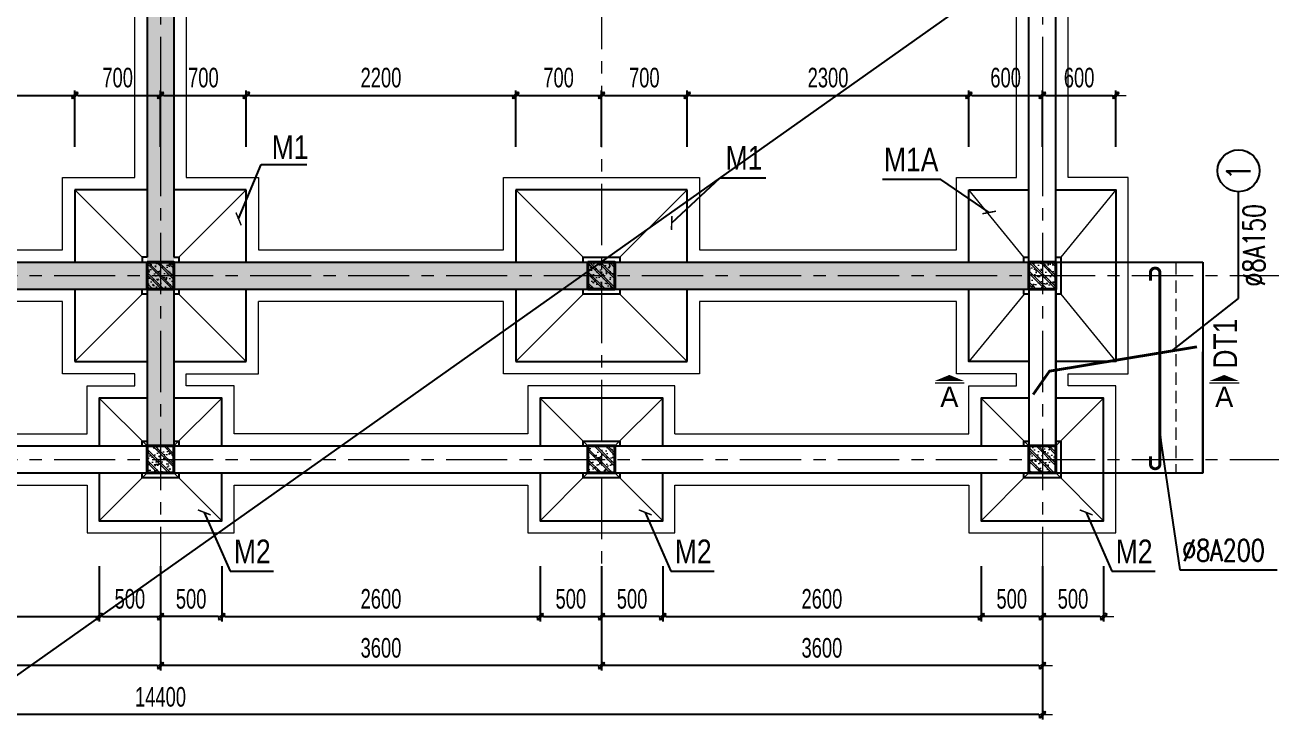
# Model space of a CAD drawing. Header units: millimetres. Extents: x -295047 to 263296, y -724756 to -308748.
# Drawn here: x -159616 to -149442, y -356019 to -350312 of the extents above; entities that cross this region are included whole.
import ezdxf
from ezdxf.enums import TextEntityAlignment as Align

# ---------------------------------------------------------------- set-up
doc = ezdxf.new("R2010")
doc.units = ezdxf.units.MM
doc.header["$MEASUREMENT"] = 0
doc.header["$PDMODE"] = 32
for name, pattern in [('CENTERX2', [4, 2.5, -0.5, 0.5, -0.5]), ('DASHDOT', [1, 0.5, -0.25, 0, -0.25]), ('HIDDEN', [0.375, 0.25, -0.125])]:
    doc.linetypes.add(name, pattern=pattern)
doc.layers.get('Defpoints').update_dxf_attribs({"color": 1})
doc.layers.add('KCS_Plotter', color=11, linetype='Continuous', plot=False)
for name, color, linetype, lineweight in [('LC Dim', 8, 'Continuous', 18), ('LC Hatch', 252, 'Continuous', 9), ('LC ISO', 153, 'Continuous', 13), ('LC Khac', 4, 'Continuous', 9), ('LC MANH DUT', 35, 'HIDDEN', 5), ('LC Net dam2', 6, 'Continuous', 40), ('LC Net manh', 219, 'Continuous', 5), ('LC Net thay', 7, 'Continuous', 25), ('LC Net truc', 79, 'DASHDOT', 13), ('LC Text2', 7, 'Continuous', 25)]:
    doc.layers.add(name, color=color, linetype=linetype, lineweight=lineweight)
doc.styles.add('d-dim', font='VHARIALN.TTF')
doc.styles.add('HOATBIF', font='hoatbif.shx', dxfattribs={"width": 0.7})
doc.styles.add('LC 1', font='VHAVANB.TTF')
doc.styles.add('LC 3', font='vnsimli.shx', dxfattribs={"width": 0.75})
doc.styles.add('T2', font='VHARIAL.TTF', dxfattribs={"width": 0.8})
doc.dimstyles.new('1-100', dxfattribs={"dimscale": 100, "dimtxt": 2.5, "dimasz": 0.35, "dimexe": 0.5, "dimexo": 0, "dimgap": 0.8, "dimtad": 1, "dimdec": 0, "dimzin": 0, "dimdsep": 46, "dimtxsty": 'HOATBIF', "dimblk1": 'DOT', "dimblk2": 'DOT', "dimsah": 1, "dimcen": -1, "dimdle": 1, "dimclrd": 256, "dimclre": 256, "dimclrt": 4, "dimadec": 3, "dimazin": 2, "dimtfac": 0.333333, "dimtdec": 0, "dimtix": 1, "dimtmove": 2, "dimatfit": 3, "dimldrblk": 'DOT', "dimfxl": 1, "dimtvp": 0.833333, "dimtolj": 1, "dimtzin": 0, "dimarcsym": 0})
doc.dimstyles.new('mb', dxfattribs={"dimscale": 71, "dimtxt": 2.5, "dimasz": 0.35, "dimexe": 0.5, "dimexo": 0, "dimgap": 0.8, "dimtad": 1, "dimdec": 0, "dimzin": 0, "dimdsep": 46, "dimtxsty": 'HOATBIF', "dimblk1": 'DOT', "dimblk2": 'DOT', "dimsah": 1, "dimcen": -1, "dimdle": 1, "dimclrd": 256, "dimclre": 256, "dimclrt": 4, "dimadec": 3, "dimazin": 2, "dimtfac": 0.333333, "dimtdec": 0, "dimtix": 1, "dimtmove": 2, "dimatfit": 3, "dimldrblk": 'DOT', "dimfxl": 1, "dimtvp": 0.833333, "dimtolj": 1, "dimtzin": 0, "dimarcsym": 0})
doc.dimstyles.new('Vtk 1-100', dxfattribs={"dimtxt": 220, "dimasz": 80, "dimexe": 80, "dimexo": 0, "dimgap": 50, "dimtad": 1, "dimdec": 0, "dimzin": 0, "dimdsep": 46, "dimtxsty": 'd-dim', "dimblk1": 'ARCHTICK', "dimblk2": 'ARCHTICK', "dimsah": 1, "dimcen": 80, "dimdle": 80, "dimclrd": 256, "dimclre": 256, "dimclrt": 7, "dimadec": 0, "dimazin": 0, "dimtfac": 1, "dimtdec": 0, "dimtix": 1, "dimtmove": 0, "dimatfit": 3, "dimldrblk": 'ARCHTICK', "dimfxl": 1, "dimtolj": 1, "dimtzin": 0, "dimarcsym": 0})

# ---------------------------------------------------------------- blocks, each defined once
blk = doc.blocks.new('DOT')
at = {"layer": 'LC Dim'}
blk.add_line((-3, 0), (3, 0), dxfattribs=at)
at = {"layer": 'LC Dim', "color": 4}
blk.add_line((-1, -1), (1, 1), dxfattribs=at)
blk.add_lwpolyline([(0.5, 1), (-1, -0.5), (-0.5, -1), (1, 0.5)], close=True, dxfattribs=at)
blk = doc.blocks.new('*D117')
at = {"layer": 'Defpoints', "color": 0, "ltscale": 2, "transparency": 16777216}
for p in [(-161609, -354729), (-159009, -354729), (-159009, -355142)]:
    blk.add_point(p, dxfattribs=at)
at = {"layer": 'LC Dim', "lineweight": -2, "ltscale": 2, "transparency": 16777216}
for p, q in [((-161609, -354729), (-161609, -355182)), ((-159009, -354729), (-159009, -355182)), ((-161581, -355142), (-159037, -355142))]:
    blk.add_line(p, q, dxfattribs=at)
at = {"layer": 'LC Dim', "lineweight": -2, "ltscale": 2, "transparency": 16777216, "xscale": 28, "yscale": 28, "zscale": 28, "rotation": 180}
blk.add_blockref('DOT', (-161609, -355142), dxfattribs=at)
at = {"layer": 'LC Dim', "lineweight": -2, "ltscale": 2, "transparency": 16777216, "xscale": 28, "yscale": 28, "zscale": 28}
blk.add_blockref('DOT', (-159009, -355142), dxfattribs=at)
at = {"layer": 'LC Dim', "color": 4, "ltscale": 2, "transparency": 16777216, "insert": (-160309, -354998), "char_height": 160, "attachment_point": 5, "style": 'HOATBIF'}
blk.add_mtext('\\A1;2600', dxfattribs=at)
blk = doc.blocks.new('_Dot')
at = {"color": 0, "linetype": 'ByBlock', "lineweight": -2}
blk.add_line((-0.5, 0), (-1, 0), dxfattribs=at)
at = {"color": 0, "linetype": 'ByBlock', "const_width": 0.5}
blk.add_lwpolyline([(-0.25, 0, 1), (0.25, 0, 1)], format="xyb", close=True, dxfattribs=at)
blk = doc.blocks.new('*D118')
at = {"layer": 'Defpoints', "color": 0, "ltscale": 2, "transparency": 16777216}
for p in [(-158509, -354729), (-154909, -354729), (-158509, -355542)]:
    blk.add_point(p, dxfattribs=at)
at = {"layer": 'LC Dim', "lineweight": -2, "ltscale": 2, "transparency": 16777216}
for p, q in [((-158509, -354729), (-158509, -355582)), ((-154909, -354729), (-154909, -355582)), ((-154937, -355542), (-158481, -355542))]:
    blk.add_line(p, q, dxfattribs=at)
at = {"layer": 'LC Dim', "lineweight": -2, "ltscale": 2, "transparency": 16777216, "xscale": 28, "yscale": 28, "zscale": 28, "rotation": 180}
blk.add_blockref('DOT', (-158509, -355542), dxfattribs=at)
at = {"layer": 'LC Dim', "lineweight": -2, "ltscale": 2, "transparency": 16777216, "xscale": 28, "yscale": 28, "zscale": 28}
blk.add_blockref('DOT', (-154909, -355542), dxfattribs=at)
at = {"layer": 'LC Dim', "color": 4, "ltscale": 2, "transparency": 16777216, "insert": (-156709, -355398), "char_height": 160, "attachment_point": 5, "style": 'HOATBIF'}
blk.add_mtext('\\A1;3600', dxfattribs=at)
blk = doc.blocks.new('*D119')
at = {"layer": 'Defpoints', "color": 0, "ltscale": 2, "transparency": 16777216}
for p in [(-162109, -354729), (-158509, -354729), (-162109, -355542)]:
    blk.add_point(p, dxfattribs=at)
at = {"layer": 'LC Dim', "lineweight": -2, "ltscale": 2, "transparency": 16777216}
for p, q in [((-162109, -354729), (-162109, -355582)), ((-158509, -354729), (-158509, -355582)), ((-158537, -355542), (-162081, -355542))]:
    blk.add_line(p, q, dxfattribs=at)
at = {"layer": 'LC Dim', "lineweight": -2, "ltscale": 2, "transparency": 16777216, "xscale": 28, "yscale": 28, "zscale": 28, "rotation": 180}
blk.add_blockref('DOT', (-162109, -355542), dxfattribs=at)
at = {"layer": 'LC Dim', "lineweight": -2, "ltscale": 2, "transparency": 16777216, "xscale": 28, "yscale": 28, "zscale": 28}
blk.add_blockref('DOT', (-158509, -355542), dxfattribs=at)
at = {"layer": 'LC Dim', "color": 4, "ltscale": 2, "transparency": 16777216, "insert": (-160309, -355398), "char_height": 160, "attachment_point": 5, "style": 'HOATBIF'}
blk.add_mtext('\\A1;3600', dxfattribs=at)
blk = doc.blocks.new('*D121')
at = {"layer": 'Defpoints', "color": 0, "ltscale": 2, "transparency": 16777216}
for p in [(-165709, -354729), (-151309, -354729), (-165709, -355942)]:
    blk.add_point(p, dxfattribs=at)
at = {"layer": 'LC Dim', "lineweight": -2, "ltscale": 2, "transparency": 16777216}
for p, q in [((-165709, -354729), (-165709, -355982)), ((-151309, -354729), (-151309, -355982)), ((-151337, -355942), (-165681, -355942))]:
    blk.add_line(p, q, dxfattribs=at)
at = {"layer": 'LC Dim', "lineweight": -2, "ltscale": 2, "transparency": 16777216, "xscale": 28, "yscale": 28, "zscale": 28, "rotation": 180}
blk.add_blockref('DOT', (-165709, -355942), dxfattribs=at)
at = {"layer": 'LC Dim', "lineweight": -2, "ltscale": 2, "transparency": 16777216, "xscale": 28, "yscale": 28, "zscale": 28}
blk.add_blockref('DOT', (-151309, -355942), dxfattribs=at)
at = {"layer": 'LC Dim', "color": 4, "ltscale": 2, "transparency": 16777216, "insert": (-158509, -355798), "char_height": 160, "attachment_point": 5, "style": 'HOATBIF'}
blk.add_mtext('\\A1;14400', dxfattribs=at)
blk = doc.blocks.new('*D131')
at = {"layer": 'Defpoints', "color": 0, "ltscale": 2, "transparency": 16777216}
for p in [(-159009, -354729), (-158509, -354729), (-158509, -355142)]:
    blk.add_point(p, dxfattribs=at)
at = {"layer": 'LC Dim', "lineweight": -2, "ltscale": 2, "transparency": 16777216}
for p, q in [((-159009, -354729), (-159009, -355182)), ((-158509, -354729), (-158509, -355182)), ((-158981, -355142), (-158537, -355142))]:
    blk.add_line(p, q, dxfattribs=at)
at = {"layer": 'LC Dim', "lineweight": -2, "ltscale": 2, "transparency": 16777216, "xscale": 28, "yscale": 28, "zscale": 28, "rotation": 180}
blk.add_blockref('DOT', (-159009, -355142), dxfattribs=at)
at = {"layer": 'LC Dim', "lineweight": -2, "ltscale": 2, "transparency": 16777216, "xscale": 28, "yscale": 28, "zscale": 28}
blk.add_blockref('DOT', (-158509, -355142), dxfattribs=at)
at = {"layer": 'LC Dim', "color": 4, "ltscale": 2, "transparency": 16777216, "insert": (-158759, -354998), "char_height": 160, "attachment_point": 5, "style": 'HOATBIF'}
blk.add_mtext('\\A1;500', dxfattribs=at)
blk = doc.blocks.new('A$C244B5B27')
at = {"layer": 'LC Hatch'}
h = blk.add_hatch(dxfattribs=at)
h.set_pattern_fill('CHAU-01', color=256, scale=15, pattern_type=2)
h.set_pattern_definition([(50, (-1043319.22, 434015.82), (107.5890274, -9.41282), [11.25, -123.75]), (355, (-1043319.22, 434015.82), (-20.8127, 112.82882), [9, -99]), (100.4514, (-1043310.25, 434015.04), (86.776407, 103.415931), [9.561029, -105.171317]), (46.1842, (-1043319.22, 434045.82), (160.086157, -24.827852), [16.875, -185.625]), (96.6356, (-1043305.88, 434043.75), (140.199406, 146.11768), [14.341543, -157.75695]), (351.1842, (-1043319.22, 434045.82), (140.199292, 146.11779), [13.5, -148.5]), (21, (-1043304.22, 434038.32), (89.536058, -60.3928336), [11.25, -123.75]), (326, (-1043304.22, 434038.32), (36.4973, 108.772507), [9, -99]), (71.4514, (-1043296.76, 434033.29), (126.033394, 48.3795745), [9.561029, -105.171317]), (37.5, (-1043319.22, 434015.823), (1.8239783, 49.9340781), [0, -97.8, 0, -100.5, 0, -99.375]), (7.5, (-1043319.22, 434015.82), (39.4604306, 59.1617568), [0, -57.3, 0, -95.55, 0, -37.875]), (327.5, (-1043352.67, 434015.823), (80.0733654, -3.3832308), [0, -37.5, 0, -117, 0, -155.25]), (317.5, (-1043367.67, 434015.82), (87.4779254, 15.0157473), [0, -48.75, 0, -77.7, 0, -110.25]), (45, (-1043319.22, 434015.82), (-45.0780573, 45.0780573), []), (45, (-1043319.22, 434034.2), (-45.0780573, 45.0780573), [])])
h.paths.add_polyline_path([(110, 110), (-110, 110), (-110, -110), (110, -110)])
at = {"layer": 'LC Net dam2'}
blk.add_lwpolyline([(-110, -110), (110, -110), (110, 110), (-110, 110)], close=True, dxfattribs=at)
blk = doc.blocks.new('*D153')
at = {"layer": 'Defpoints', "color": 0, "ltscale": 2, "transparency": 16777216}
for p in [(-158509, -350887), (-159209, -351307), (-158509, -351307)]:
    blk.add_point(p, dxfattribs=at)
at = {"layer": 'LC Dim', "lineweight": -2, "ltscale": 2, "transparency": 16777216}
for p, q in [((-159209, -351307), (-159209, -350847)), ((-159181, -350887), (-158537, -350887)), ((-158509, -351307), (-158509, -350847))]:
    blk.add_line(p, q, dxfattribs=at)
at = {"layer": 'LC Dim', "lineweight": -2, "ltscale": 2, "transparency": 16777216, "xscale": 28, "yscale": 28, "zscale": 28, "rotation": 180}
blk.add_blockref('DOT', (-159209, -350887), dxfattribs=at)
at = {"layer": 'LC Dim', "lineweight": -2, "ltscale": 2, "transparency": 16777216, "xscale": 28, "yscale": 28, "zscale": 28}
blk.add_blockref('DOT', (-158509, -350887), dxfattribs=at)
at = {"layer": 'LC Dim', "color": 4, "ltscale": 2, "transparency": 16777216, "insert": (-158859, -350743), "char_height": 160, "attachment_point": 5, "style": 'HOATBIF'}
blk.add_mtext('\\A1;700', dxfattribs=at)
blk = doc.blocks.new('*D154')
at = {"layer": 'Defpoints', "color": 0, "ltscale": 2, "transparency": 16777216}
for p in [(-157809, -350887), (-158509, -351307), (-157809, -351307)]:
    blk.add_point(p, dxfattribs=at)
at = {"layer": 'LC Dim', "lineweight": -2, "ltscale": 2, "transparency": 16777216}
for p, q in [((-158509, -351307), (-158509, -350847)), ((-158481, -350887), (-157837, -350887)), ((-157809, -351307), (-157809, -350847))]:
    blk.add_line(p, q, dxfattribs=at)
at = {"layer": 'LC Dim', "lineweight": -2, "ltscale": 2, "transparency": 16777216, "xscale": 28, "yscale": 28, "zscale": 28, "rotation": 180}
blk.add_blockref('DOT', (-158509, -350887), dxfattribs=at)
at = {"layer": 'LC Dim', "lineweight": -2, "ltscale": 2, "transparency": 16777216, "xscale": 28, "yscale": 28, "zscale": 28}
blk.add_blockref('DOT', (-157809, -350887), dxfattribs=at)
at = {"layer": 'LC Dim', "color": 4, "ltscale": 2, "transparency": 16777216, "insert": (-158159, -350743), "char_height": 160, "attachment_point": 5, "style": 'HOATBIF'}
blk.add_mtext('\\A1;700', dxfattribs=at)
blk = doc.blocks.new('*D155')
at = {"layer": 'Defpoints', "color": 0, "ltscale": 2, "transparency": 16777216}
for p in [(-151309, -350887), (-151909, -351307), (-151309, -351307)]:
    blk.add_point(p, dxfattribs=at)
at = {"layer": 'LC Dim', "lineweight": -2, "ltscale": 2, "transparency": 16777216}
for p, q in [((-151909, -351307), (-151909, -350847)), ((-151881, -350887), (-151337, -350887)), ((-151309, -351307), (-151309, -350847))]:
    blk.add_line(p, q, dxfattribs=at)
at = {"layer": 'LC Dim', "lineweight": -2, "ltscale": 2, "transparency": 16777216, "xscale": 28, "yscale": 28, "zscale": 28, "rotation": 180}
blk.add_blockref('DOT', (-151909, -350887), dxfattribs=at)
at = {"layer": 'LC Dim', "lineweight": -2, "ltscale": 2, "transparency": 16777216, "xscale": 28, "yscale": 28, "zscale": 28}
blk.add_blockref('DOT', (-151309, -350887), dxfattribs=at)
at = {"layer": 'LC Dim', "color": 4, "ltscale": 2, "transparency": 16777216, "insert": (-151609, -350743), "char_height": 160, "attachment_point": 5, "style": 'HOATBIF'}
blk.add_mtext('\\A1;600', dxfattribs=at)
blk = doc.blocks.new('*D156')
at = {"layer": 'Defpoints', "color": 0, "ltscale": 2, "transparency": 16777216}
for p in [(-150709, -350887), (-151309, -351307), (-150709, -351307)]:
    blk.add_point(p, dxfattribs=at)
at = {"layer": 'LC Dim', "lineweight": -2, "ltscale": 2, "transparency": 16777216}
for p, q in [((-151309, -351307), (-151309, -350847)), ((-151281, -350887), (-150737, -350887)), ((-150709, -351307), (-150709, -350847))]:
    blk.add_line(p, q, dxfattribs=at)
at = {"layer": 'LC Dim', "lineweight": -2, "ltscale": 2, "transparency": 16777216, "xscale": 28, "yscale": 28, "zscale": 28, "rotation": 180}
blk.add_blockref('DOT', (-151309, -350887), dxfattribs=at)
at = {"layer": 'LC Dim', "lineweight": -2, "ltscale": 2, "transparency": 16777216, "xscale": 28, "yscale": 28, "zscale": 28}
blk.add_blockref('DOT', (-150709, -350887), dxfattribs=at)
at = {"layer": 'LC Dim', "color": 4, "ltscale": 2, "transparency": 16777216, "insert": (-151009, -350743), "char_height": 160, "attachment_point": 5, "style": 'HOATBIF'}
blk.add_mtext('\\A1;600', dxfattribs=at)
blk = doc.blocks.new('*D170')
at = {"layer": 'Defpoints', "color": 0, "ltscale": 2, "transparency": 16777216}
for p in [(-151809, -354729), (-151309, -354729), (-151809, -355142)]:
    blk.add_point(p, dxfattribs=at)
at = {"layer": 'LC Dim', "lineweight": -2, "ltscale": 2, "transparency": 16777216}
for p, q in [((-151809, -354729), (-151809, -355182)), ((-151309, -354729), (-151309, -355182)), ((-151337, -355142), (-151781, -355142))]:
    blk.add_line(p, q, dxfattribs=at)
at = {"layer": 'LC Dim', "lineweight": -2, "ltscale": 2, "transparency": 16777216, "xscale": 28, "yscale": 28, "zscale": 28, "rotation": 180}
blk.add_blockref('DOT', (-151809, -355142), dxfattribs=at)
at = {"layer": 'LC Dim', "lineweight": -2, "ltscale": 2, "transparency": 16777216, "xscale": 28, "yscale": 28, "zscale": 28}
blk.add_blockref('DOT', (-151309, -355142), dxfattribs=at)
at = {"layer": 'LC Dim', "color": 4, "ltscale": 2, "transparency": 16777216, "insert": (-151559, -354998), "char_height": 160, "attachment_point": 5, "style": 'HOATBIF'}
blk.add_mtext('\\A1;500', dxfattribs=at)
blk = doc.blocks.new('*D171')
at = {"layer": 'Defpoints', "color": 0, "ltscale": 2, "transparency": 16777216}
for p in [(-158509, -354729), (-158009, -354729), (-158509, -355142)]:
    blk.add_point(p, dxfattribs=at)
at = {"layer": 'LC Dim', "lineweight": -2, "ltscale": 2, "transparency": 16777216}
for p, q in [((-158509, -354729), (-158509, -355182)), ((-158009, -354729), (-158009, -355182)), ((-158037, -355142), (-158481, -355142))]:
    blk.add_line(p, q, dxfattribs=at)
at = {"layer": 'LC Dim', "lineweight": -2, "ltscale": 2, "transparency": 16777216, "xscale": 28, "yscale": 28, "zscale": 28, "rotation": 180}
blk.add_blockref('DOT', (-158509, -355142), dxfattribs=at)
at = {"layer": 'LC Dim', "lineweight": -2, "ltscale": 2, "transparency": 16777216, "xscale": 28, "yscale": 28, "zscale": 28}
blk.add_blockref('DOT', (-158009, -355142), dxfattribs=at)
at = {"layer": 'LC Dim', "color": 4, "ltscale": 2, "transparency": 16777216, "insert": (-158259, -354998), "char_height": 160, "attachment_point": 5, "style": 'HOATBIF'}
blk.add_mtext('\\A1;500', dxfattribs=at)
blk = doc.blocks.new('*D168')
at = {"layer": 'Defpoints', "color": 0, "ltscale": 2, "transparency": 16777216}
for p in [(-159209, -350887), (-161409, -351307), (-159209, -351307)]:
    blk.add_point(p, dxfattribs=at)
at = {"layer": 'LC Dim', "lineweight": -2, "ltscale": 2, "transparency": 16777216}
for p, q in [((-161409, -351307), (-161409, -350847)), ((-161381, -350887), (-159237, -350887)), ((-159209, -351307), (-159209, -350847))]:
    blk.add_line(p, q, dxfattribs=at)
at = {"layer": 'LC Dim', "lineweight": -2, "ltscale": 2, "transparency": 16777216, "xscale": 28, "yscale": 28, "zscale": 28, "rotation": 180}
blk.add_blockref('DOT', (-161409, -350887), dxfattribs=at)
at = {"layer": 'LC Dim', "lineweight": -2, "ltscale": 2, "transparency": 16777216, "xscale": 28, "yscale": 28, "zscale": 28}
blk.add_blockref('DOT', (-159209, -350887), dxfattribs=at)
at = {"layer": 'LC Dim', "color": 4, "ltscale": 2, "transparency": 16777216, "insert": (-160309, -350743), "char_height": 160, "attachment_point": 5, "style": 'HOATBIF'}
blk.add_mtext('\\A1;2200', dxfattribs=at)
blk = doc.blocks.new('*D169')
at = {"layer": 'Defpoints', "color": 0, "ltscale": 2, "transparency": 16777216}
for p in [(-155609, -350887), (-157809, -351307), (-155609, -351307)]:
    blk.add_point(p, dxfattribs=at)
at = {"layer": 'LC Dim', "lineweight": -2, "ltscale": 2, "transparency": 16777216}
for p, q in [((-157809, -351307), (-157809, -350847)), ((-157781, -350887), (-155637, -350887)), ((-155609, -351307), (-155609, -350847))]:
    blk.add_line(p, q, dxfattribs=at)
at = {"layer": 'LC Dim', "lineweight": -2, "ltscale": 2, "transparency": 16777216, "xscale": 28, "yscale": 28, "zscale": 28, "rotation": 180}
blk.add_blockref('DOT', (-157809, -350887), dxfattribs=at)
at = {"layer": 'LC Dim', "lineweight": -2, "ltscale": 2, "transparency": 16777216, "xscale": 28, "yscale": 28, "zscale": 28}
blk.add_blockref('DOT', (-155609, -350887), dxfattribs=at)
at = {"layer": 'LC Dim', "color": 4, "ltscale": 2, "transparency": 16777216, "insert": (-156709, -350743), "char_height": 160, "attachment_point": 5, "style": 'HOATBIF'}
blk.add_mtext('\\A1;2200', dxfattribs=at)
blk = doc.blocks.new('*D42')
at = {"layer": 'Defpoints', "color": 0, "ltscale": 2, "transparency": 16777216}
for p in [(-158009, -354729), (-155409, -354729), (-155409, -355142)]:
    blk.add_point(p, dxfattribs=at)
at = {"layer": 'LC Dim', "lineweight": -2, "ltscale": 2, "transparency": 16777216}
for p, q in [((-158009, -354729), (-158009, -355182)), ((-155409, -354729), (-155409, -355182)), ((-157981, -355142), (-155437, -355142))]:
    blk.add_line(p, q, dxfattribs=at)
at = {"layer": 'LC Dim', "lineweight": -2, "ltscale": 2, "transparency": 16777216, "xscale": 28, "yscale": 28, "zscale": 28, "rotation": 180}
blk.add_blockref('DOT', (-158009, -355142), dxfattribs=at)
at = {"layer": 'LC Dim', "lineweight": -2, "ltscale": 2, "transparency": 16777216, "xscale": 28, "yscale": 28, "zscale": 28}
blk.add_blockref('DOT', (-155409, -355142), dxfattribs=at)
at = {"layer": 'LC Dim', "color": 4, "ltscale": 2, "transparency": 16777216, "insert": (-156709, -354998), "char_height": 160, "attachment_point": 5, "style": 'HOATBIF'}
blk.add_mtext('\\A1;2600', dxfattribs=at)
blk = doc.blocks.new('_ArchTick')
at = {"color": 0, "linetype": 'ByBlock', "const_width": 0.15}
blk.add_lwpolyline([(-0.5, -0.5), (0.5, 0.5)], dxfattribs=at)
blk = doc.blocks.new('*D39')
at = {"layer": 'Defpoints', "color": 0, "ltscale": 2, "transparency": 16777216}
for p in [(-151309, -354729), (-150809, -354729), (-151309, -355142)]:
    blk.add_point(p, dxfattribs=at)
at = {"layer": 'LC Dim', "lineweight": -2, "ltscale": 2, "transparency": 16777216}
for p, q in [((-151309, -354729), (-151309, -355182)), ((-150809, -354729), (-150809, -355182)), ((-150837, -355142), (-151281, -355142))]:
    blk.add_line(p, q, dxfattribs=at)
at = {"layer": 'LC Dim', "lineweight": -2, "ltscale": 2, "transparency": 16777216, "xscale": 28, "yscale": 28, "zscale": 28, "rotation": 180}
blk.add_blockref('DOT', (-151309, -355142), dxfattribs=at)
at = {"layer": 'LC Dim', "lineweight": -2, "ltscale": 2, "transparency": 16777216, "xscale": 28, "yscale": 28, "zscale": 28}
blk.add_blockref('DOT', (-150809, -355142), dxfattribs=at)
at = {"layer": 'LC Dim', "color": 4, "ltscale": 2, "transparency": 16777216, "insert": (-151059, -354998), "char_height": 160, "attachment_point": 5, "style": 'HOATBIF'}
blk.add_mtext('\\A1;500', dxfattribs=at)
blk = doc.blocks.new('*D446')
at = {"layer": 'Defpoints', "color": 0, "ltscale": 2, "transparency": 16777216}
for p in [(-155409, -354729), (-154909, -354729), (-154909, -355142)]:
    blk.add_point(p, dxfattribs=at)
at = {"layer": 'LC Dim', "lineweight": -2, "ltscale": 2, "transparency": 16777216}
for p, q in [((-155409, -354729), (-155409, -355182)), ((-154909, -354729), (-154909, -355182)), ((-155381, -355142), (-154937, -355142))]:
    blk.add_line(p, q, dxfattribs=at)
at = {"layer": 'LC Dim', "lineweight": -2, "ltscale": 2, "transparency": 16777216, "xscale": 28, "yscale": 28, "zscale": 28, "rotation": 180}
blk.add_blockref('DOT', (-155409, -355142), dxfattribs=at)
at = {"layer": 'LC Dim', "lineweight": -2, "ltscale": 2, "transparency": 16777216, "xscale": 28, "yscale": 28, "zscale": 28}
blk.add_blockref('DOT', (-154909, -355142), dxfattribs=at)
at = {"layer": 'LC Dim', "color": 4, "ltscale": 2, "transparency": 16777216, "insert": (-155159, -354998), "char_height": 160, "attachment_point": 5, "style": 'HOATBIF'}
blk.add_mtext('\\A1;500', dxfattribs=at)
blk = doc.blocks.new('*D444')
at = {"layer": 'Defpoints', "color": 0, "ltscale": 2, "transparency": 16777216}
for p in [(-154909, -354729), (-154409, -354729), (-154909, -355142)]:
    blk.add_point(p, dxfattribs=at)
at = {"layer": 'LC Dim', "lineweight": -2, "ltscale": 2, "transparency": 16777216}
for p, q in [((-154909, -354729), (-154909, -355182)), ((-154409, -354729), (-154409, -355182)), ((-154437, -355142), (-154881, -355142))]:
    blk.add_line(p, q, dxfattribs=at)
at = {"layer": 'LC Dim', "lineweight": -2, "ltscale": 2, "transparency": 16777216, "xscale": 28, "yscale": 28, "zscale": 28, "rotation": 180}
blk.add_blockref('DOT', (-154909, -355142), dxfattribs=at)
at = {"layer": 'LC Dim', "lineweight": -2, "ltscale": 2, "transparency": 16777216, "xscale": 28, "yscale": 28, "zscale": 28}
blk.add_blockref('DOT', (-154409, -355142), dxfattribs=at)
at = {"layer": 'LC Dim', "color": 4, "ltscale": 2, "transparency": 16777216, "insert": (-154659, -354998), "char_height": 160, "attachment_point": 5, "style": 'HOATBIF'}
blk.add_mtext('\\A1;500', dxfattribs=at)
blk = doc.blocks.new('*D445')
at = {"layer": 'Defpoints', "color": 0, "ltscale": 2, "transparency": 16777216}
for p in [(-154409, -354729), (-151809, -354729), (-151809, -355142)]:
    blk.add_point(p, dxfattribs=at)
at = {"layer": 'LC Dim', "lineweight": -2, "ltscale": 2, "transparency": 16777216}
for p, q in [((-154409, -354729), (-154409, -355182)), ((-151809, -354729), (-151809, -355182)), ((-154381, -355142), (-151837, -355142))]:
    blk.add_line(p, q, dxfattribs=at)
at = {"layer": 'LC Dim', "lineweight": -2, "ltscale": 2, "transparency": 16777216, "xscale": 28, "yscale": 28, "zscale": 28, "rotation": 180}
blk.add_blockref('DOT', (-154409, -355142), dxfattribs=at)
at = {"layer": 'LC Dim', "lineweight": -2, "ltscale": 2, "transparency": 16777216, "xscale": 28, "yscale": 28, "zscale": 28}
blk.add_blockref('DOT', (-151809, -355142), dxfattribs=at)
at = {"layer": 'LC Dim', "color": 4, "ltscale": 2, "transparency": 16777216, "insert": (-153109, -354998), "char_height": 160, "attachment_point": 5, "style": 'HOATBIF'}
blk.add_mtext('\\A1;2600', dxfattribs=at)
blk = doc.blocks.new('*D447')
at = {"layer": 'Defpoints', "color": 0, "ltscale": 2, "transparency": 16777216}
for p in [(-154909, -354729), (-151309, -354729), (-154909, -355542)]:
    blk.add_point(p, dxfattribs=at)
at = {"layer": 'LC Dim', "lineweight": -2, "ltscale": 2, "transparency": 16777216}
for p, q in [((-154909, -354729), (-154909, -355582)), ((-151309, -354729), (-151309, -355582)), ((-151337, -355542), (-154881, -355542))]:
    blk.add_line(p, q, dxfattribs=at)
at = {"layer": 'LC Dim', "lineweight": -2, "ltscale": 2, "transparency": 16777216, "xscale": 28, "yscale": 28, "zscale": 28, "rotation": 180}
blk.add_blockref('DOT', (-154909, -355542), dxfattribs=at)
at = {"layer": 'LC Dim', "lineweight": -2, "ltscale": 2, "transparency": 16777216, "xscale": 28, "yscale": 28, "zscale": 28}
blk.add_blockref('DOT', (-151309, -355542), dxfattribs=at)
at = {"layer": 'LC Dim', "color": 4, "ltscale": 2, "transparency": 16777216, "insert": (-153109, -355398), "char_height": 160, "attachment_point": 5, "style": 'HOATBIF'}
blk.add_mtext('\\A1;3600', dxfattribs=at)
blk = doc.blocks.new('*D450')
at = {"layer": 'Defpoints', "color": 0, "ltscale": 2, "transparency": 16777216}
for p in [(-154909, -350887), (-155609, -351307), (-154909, -351307)]:
    blk.add_point(p, dxfattribs=at)
at = {"layer": 'LC Dim', "lineweight": -2, "ltscale": 2, "transparency": 16777216}
for p, q in [((-155609, -351307), (-155609, -350847)), ((-155581, -350887), (-154937, -350887)), ((-154909, -351307), (-154909, -350847))]:
    blk.add_line(p, q, dxfattribs=at)
at = {"layer": 'LC Dim', "lineweight": -2, "ltscale": 2, "transparency": 16777216, "xscale": 28, "yscale": 28, "zscale": 28, "rotation": 180}
blk.add_blockref('DOT', (-155609, -350887), dxfattribs=at)
at = {"layer": 'LC Dim', "lineweight": -2, "ltscale": 2, "transparency": 16777216, "xscale": 28, "yscale": 28, "zscale": 28}
blk.add_blockref('DOT', (-154909, -350887), dxfattribs=at)
at = {"layer": 'LC Dim', "color": 4, "ltscale": 2, "transparency": 16777216, "insert": (-155259, -350743), "char_height": 160, "attachment_point": 5, "style": 'HOATBIF'}
blk.add_mtext('\\A1;700', dxfattribs=at)
blk = doc.blocks.new('*D451')
at = {"layer": 'Defpoints', "color": 0, "ltscale": 2, "transparency": 16777216}
for p in [(-154209, -350887), (-154909, -351307), (-154209, -351307)]:
    blk.add_point(p, dxfattribs=at)
at = {"layer": 'LC Dim', "lineweight": -2, "ltscale": 2, "transparency": 16777216}
for p, q in [((-154909, -351307), (-154909, -350847)), ((-154881, -350887), (-154237, -350887)), ((-154209, -351307), (-154209, -350847))]:
    blk.add_line(p, q, dxfattribs=at)
at = {"layer": 'LC Dim', "lineweight": -2, "ltscale": 2, "transparency": 16777216, "xscale": 28, "yscale": 28, "zscale": 28, "rotation": 180}
blk.add_blockref('DOT', (-154909, -350887), dxfattribs=at)
at = {"layer": 'LC Dim', "lineweight": -2, "ltscale": 2, "transparency": 16777216, "xscale": 28, "yscale": 28, "zscale": 28}
blk.add_blockref('DOT', (-154209, -350887), dxfattribs=at)
at = {"layer": 'LC Dim', "color": 4, "ltscale": 2, "transparency": 16777216, "insert": (-154559, -350743), "char_height": 160, "attachment_point": 5, "style": 'HOATBIF'}
blk.add_mtext('\\A1;700', dxfattribs=at)
blk = doc.blocks.new('*D452')
at = {"layer": 'Defpoints', "color": 0, "ltscale": 2, "transparency": 16777216}
for p in [(-151909, -350887), (-154209, -351307), (-151909, -351307)]:
    blk.add_point(p, dxfattribs=at)
at = {"layer": 'LC Dim', "lineweight": -2, "ltscale": 2, "transparency": 16777216}
for p, q in [((-154209, -351307), (-154209, -350847)), ((-154181, -350887), (-151937, -350887)), ((-151909, -351307), (-151909, -350847))]:
    blk.add_line(p, q, dxfattribs=at)
at = {"layer": 'LC Dim', "lineweight": -2, "ltscale": 2, "transparency": 16777216, "xscale": 28, "yscale": 28, "zscale": 28, "rotation": 180}
blk.add_blockref('DOT', (-154209, -350887), dxfattribs=at)
at = {"layer": 'LC Dim', "lineweight": -2, "ltscale": 2, "transparency": 16777216, "xscale": 28, "yscale": 28, "zscale": 28}
blk.add_blockref('DOT', (-151909, -350887), dxfattribs=at)
at = {"layer": 'LC Dim', "color": 4, "ltscale": 2, "transparency": 16777216, "insert": (-153059, -350743), "char_height": 160, "attachment_point": 5, "style": 'HOATBIF'}
blk.add_mtext('\\A1;2300', dxfattribs=at)

msp = doc.modelspace()

# ---------------------------------------------------------------- hatches: boundary and pattern name
at = {"layer": 'LC Hatch', "ltscale": 2}
h = msp.add_hatch(dxfattribs=at)
h.set_pattern_fill('BTCT', color=256, scale=30, angle=90)
h.set_pattern_definition([(140, (-429610.64, -271171.94), (18.82564, 215.17805), [22.5, -247.5]), (85, (-429610.64, -271171.94), (-225.65764, -41.6254), [18, -198]), (190.4514, (-429609.08, -271154), (-206.83186, 173.55281), [19.12206, -210.34263]), (136.1842, (-429670.64, -271171.94), (49.6557, 320.17231), [33.75, -371.25]), (186.6356, (-429666.5, -271145.25), (-292.23536, 280.3988), [28.6831, -315.5139]), (81.1842, (-429670.64, -271171.94), (-292.23558, 280.3986), [27, -297]), (111, (-429655.64, -271141.94), (120.78567, 179.07212), [22.5, -247.5]), (56, (-429655.64, -271141.94), (-217.54501, 72.9946), [18, -198]), (161.4514, (-429645.58, -271127.01), (-96.75915, 252.06679), [19.12206, -210.34263]), (127.5, (-429610.645, -271171.935), (-99.868156, 3.647957), [0, -195.6, 0, -201, 0, -198.75]), (97.5, (-429610.64, -271171.94), (-118.323514, 78.92086), [0, -114.6, 0, -191.1, 0, -75.75]), (57.5, (-429610.645, -271238.835), (6.766462, 160.14673), [0, -75, 0, -234, 0, -310.5]), (47.5, (-429610.64, -271268.84), (-30.031495, 174.95585), [0, -97.5, 0, -155.4, 0, -220.5]), (135, (-429610.64, -271171.94), (-79.549513, -79.549513), []), (135, (-429610.64, -271118.9), (-79.549513, -79.549513), [])])
h.paths.add_polyline_path([(-158619, -349249), (-158399, -349249), (-158399, -346469), (-158619, -346469)])
h.paths.add_polyline_path([(-158619, -353749), (-158399, -353749), (-158399, -353749), (-158619, -353749)])
h.paths.add_polyline_path([(-158619, -353749), (-158399, -353749), (-158399, -349469), (-158619, -349469)])
h = msp.add_hatch(dxfattribs=at)
h.set_pattern_fill('BTCT', color=256, scale=30)
h.set_pattern_definition([(50, (-80321.95, -81257.33), (215.17805, -18.82564), [22.5, -247.5]), (355, (-80321.95, -81257.33), (-41.6254, 225.65764), [18, -198]), (100.4514, (-80304.02, -81258.9), (173.55281, 206.83186), [19.12206, -210.34263]), (46.1842, (-80321.95, -81197.33), (320.17231, -49.6557), [33.75, -371.25]), (96.6356, (-80295.27, -81201.47), (280.3988, 292.23536), [28.6831, -315.5139]), (351.1842, (-80321.95, -81197.33), (280.3986, 292.23558), [27, -297]), (21, (-80291.95, -81212.33), (179.07212, -120.78567), [22.5, -247.5]), (326, (-80291.95, -81212.33), (72.9946, 217.54501), [18, -198]), (71.4514, (-80277.03, -81222.4), (252.06679, 96.75915), [19.12206, -210.34263]), (37.5, (-80321.95, -81257.33), (3.647957, 99.868156), [0, -195.6, 0, -201, 0, -198.75]), (7.5, (-80321.95, -81257.33), (78.92086, 118.323514), [0, -114.6, 0, -191.1, 0, -75.75]), (327.5, (-80388.85, -81257.33), (160.14673, -6.766462), [0, -75, 0, -234, 0, -310.5]), (317.5, (-80418.85, -81257.33), (174.95585, 30.031495), [0, -97.5, 0, -155.4, 0, -220.5]), (45, (-80321.95, -81257.33), (-79.549513, 79.549513), []), (45, (-80268.92, -81257.33), (-79.549513, 79.549513), [])])
h.paths.add_polyline_path([(-158619, -352469), (-158619, -352249), (-161999, -352249), (-161999, -352469)])
h.paths.add_polyline_path([(-158399, -352249), (-158399, -352469), (-151419, -352469), (-151419, -352249)])
h.paths.add_polyline_path([(-162219, -352469), (-162219, -352249), (-165599, -352249), (-165599, -352469)])

# ---------------------------------------------------------------- linework, layer by layer
at = {"layer": 'KCS_Plotter', "ltscale": 2}
msp.add_line((-170984.2, -363613.3), (-144104.2, -344605.3), dxfattribs=at)
at = {"layer": 'LC Khac', "color": 1, "ltscale": 2}
for p, q in [((-151947, -353236.3), (-152185, -353236.3)), ((-149703, -353236.3), (-149945.8, -353236.3))]:
    msp.add_line(p, q, dxfattribs=at)
for points in [[(-152068.4, -353169.3, 0, 235.7, 0), (-152068.4, -353218, 137.5, 137.5, 0)], [(-149824.4, -353169.3, 0, 235.7, 0), (-149824.4, -353218, 137.5, 137.5, 0)]]:
    msp.add_lwpolyline(points, format="xyseb", dxfattribs=at)
at = {"layer": 'LC MANH DUT', "ltscale": 400}
msp.add_line((-150219, -352249), (-150219, -353969), dxfattribs=at)
at = {"layer": 'LC Net dam2'}
msp.add_lwpolyline([(-150426.2, -353834.5), (-150426.2, -353898.5, 0.4142136), (-150389.8, -353934.9), (-150385.8, -353934.9, 0.4142136), (-150349.4, -353898.5), (-150349.4, -353074.4), (-150349.4, -352334.2, 0.4142136), (-150385.8, -352297.9), (-150389.8, -352297.9, 0.4142136), (-150426.2, -352334.2), (-150426.2, -352398.2)], format="xyb", dxfattribs=at)
msp.add_lwpolyline([(-151384.8, -353329.4), (-151250.2, -353137.3), (-150047, -352941)], dxfattribs=at)
at = {"layer": 'LC Net manh', "ltscale": 2}
for p, q in [((-159209, -351659), (-158659, -352209)), ((-158359, -352209), (-157809, -351659)), ((-155609, -351659), (-155059, -352209)), ((-154759, -352209), (-154209, -351659)), ((-151459, -352209), (-151909, -351659)), ((-150709, -351659), (-151159, -352209)), ((-158658.7, -352509), (-159209, -353059)), ((-157809, -353059), (-158359.3, -352509)), ((-155058.7, -352509), (-155609, -353059)), ((-154209, -353059), (-154759.3, -352509)), ((-151458.7, -352509), (-151909, -353059)), ((-151159.3, -352509), (-150709, -353059)), ((-151809, -353159), (-152009, -353159)), ((-151909, -353649), (-151909, -353259)), ((-158619, -353749), (-159009, -353359)), ((-158399, -353749), (-158009, -353359)), ((-155019, -353749), (-155409, -353359)), ((-154799, -353749), (-154409, -353359)), ((-151419, -353749), (-151809, -353359)), ((-151199, -353749), (-150809, -353359)), ((-154309, -353649), (-151909, -353649)), ((-159009, -354359), (-158619, -353969)), ((-158399, -353969), (-158009, -354359)), ((-155409, -354359), (-155019, -353969)), ((-154799, -353969), (-154409, -354359)), ((-151809, -354359), (-151419, -353969)), ((-151199, -353969), (-150809, -354359))]:
    msp.add_line(p, q, dxfattribs=at)
for points in [[(-150809, -353159), (-150809, -353159), (-150809, -353159), (-150609, -353159), (-150609, -351559), (-151099, -351559), (-151099, -349859), (-150809, -349859), (-150809, -348859), (-151099, -348859), (-151099, -347159), (-150609, -347159), (-150609, -345559), (-152009, -345559), (-152009, -346149), (-154109, -346149), (-154109, -345559), (-155709, -345559), (-155709, -346149), (-157709, -346149), (-157709, -345559), (-159309, -345559), (-159309, -346149), (-161309.1, -346144.6)], [(-161309, -352149), (-159309, -352149), (-159309, -351559), (-158719, -351559), (-158719, -349859), (-159009, -349859), (-159009, -348859), (-158719, -348859), (-158719, -347159), (-159309, -347159), (-159309, -346569), (-161309.1, -346564.6)], [(-158299, -351559), (-157709, -351559), (-157709, -352149), (-155709, -352149), (-155709, -351559), (-154109, -351559), (-154109, -352149), (-152009, -352149), (-152009, -351559), (-151519, -351559), (-151519, -349859)], [(-158299, -349859), (-158299, -351559)], [(-161509, -353649), (-159109, -353649), (-159109, -353259), (-158719, -353259), (-158719, -353159), (-159309, -353159), (-159309, -352569), (-161309, -352569)], [(-157909, -353649), (-157909, -353259), (-158299, -353259), (-158299, -353159), (-157709, -353159), (-157709, -352569)], [(-155709, -353159), (-155709, -352569), (-157709, -352569)], [(-154109, -352569), (-154109, -353159), (-155709, -353159), (-155709, -352569)], [(-152009, -353159), (-152009, -352569), (-154109, -352569)], [(-161509, -354069), (-159109, -354069), (-159109, -354459), (-157909, -354459), (-157909, -354069), (-155509, -354069), (-155509, -354459), (-155019, -354459), (-154309, -354459), (-154309, -354069), (-151909, -354069), (-151909, -354459), (-150709, -354459), (-150709, -353259), (-151099, -353259), (-151099, -353159), (-150609, -353159)], [(-151909, -353259), (-151519, -353259), (-151519, -353159), (-151809, -353159)], [(-154309, -353649), (-154309, -353259), (-155509, -353259), (-155509, -353649), (-157909, -353649)]]:
    msp.add_lwpolyline(points, dxfattribs=at)
at = {"layer": 'LC Net thay'}
for p, q in [((-158619, -346469), (-158619, -352209)), ((-158399, -346469), (-158399, -352209)), ((-151419, -352249), (-151419, -346469)), ((-151199, -352249), (-151199, -346469)), ((-158619, -352209), (-158659, -352209)), ((-158659, -352209), (-158659, -352249)), ((-158399, -352209), (-158359, -352209)), ((-158359, -352209), (-158359, -352249)), ((-165599, -352249), (-151419, -352249)), ((-151199, -353969), (-151199, -352249)), ((-151199, -352249), (-149999, -352249)), ((-149999, -352249), (-149999, -353969)), ((-165599, -352469), (-151419, -352469)), ((-158619, -352469), (-158619, -353749)), ((-158399, -352469), (-158399, -353749)), ((-151419, -352469), (-151419, -353749)), ((-151199, -352469), (-151199, -353749)), ((-161999, -353749), (-151419, -353749)), ((-161999, -353969), (-151419, -353969)), ((-157719, -353969), (-151419, -353969))]:
    msp.add_line(p, q, dxfattribs=at)
at = {"layer": 'LC Net thay', "ltscale": 2}
for p, q in [((-159209, -351659), (-159209, -352249)), ((-158619, -351659), (-159209, -351659)), ((-157809, -351659), (-158399, -351659)), ((-157809, -352249), (-157809, -351659)), ((-155609, -351659), (-155609, -352249)), ((-154209, -351659), (-155609, -351659)), ((-154209, -352249), (-154209, -351659)), ((-151909, -351659), (-151419, -351659)), ((-159209, -352469), (-159209, -353059)), ((-157809, -353059), (-157809, -352469)), ((-155609, -352469), (-155609, -353059)), ((-154209, -353059), (-154209, -352469)), ((-159209, -353059), (-158619, -353059)), ((-158399, -353059), (-157809, -353059)), ((-155609, -353059), (-154209, -353059))]:
    msp.add_line(p, q, dxfattribs=at)
at = {"layer": 'LC Net thay'}
for points in [[(-151909, -352249), (-151909, -351659)], [(-151199, -351659), (-150709, -351659), (-150709, -352359), (-150709, -353059), (-151199, -353059)], [(-155059, -352249), (-155059, -352209), (-154799, -352209)], [(-154799, -352209), (-154759, -352209), (-154759, -352249)], [(-151459, -352249), (-151459, -352209), (-151419, -352209)], [(-151199, -352209), (-151159, -352209), (-151159, -352249)], [(-151159, -352249), (-151159, -352509), (-151199, -352509)], [(-158619, -352509), (-158659, -352509), (-158659, -352469)], [(-158359, -352469), (-158359, -352509), (-158399, -352509)], [(-155019, -352509), (-155059, -352509), (-155059, -352469)], [(-154759, -352469), (-154759, -352509), (-155019, -352509)], [(-151419, -353059), (-151909, -353059), (-151909, -352469)], [(-151419, -352509), (-151459, -352509), (-151459, -352469)], [(-151199, -352459), (-151199, -353969), (-149999, -353969), (-149999, -352980.3)], [(-158619, -353359), (-159009, -353359), (-159009, -353749)], [(-158009, -353734), (-158009, -353359), (-158399, -353359)], [(-154409, -353734), (-154409, -353359), (-155019, -353359), (-155409, -353359), (-155409, -353749)], [(-151419, -353359), (-151809, -353359), (-151809, -353749)], [(-150809, -353734), (-150809, -353359), (-151199, -353359)], [(-158659, -353749), (-158659, -353709), (-158619, -353709)], [(-158399, -353969), (-158399, -353969), (-158619, -353969), (-158619, -353749), (-158399, -353749)], [(-158399, -353709), (-158359, -353709), (-158359, -353749)], [(-158009, -353749), (-158009, -353734)], [(-155059, -353749), (-155059, -353709), (-154799, -353709)], [(-154799, -353969), (-154799, -353969), (-155019, -353969), (-155019, -353749), (-154799, -353749)], [(-154799, -353709), (-154759, -353709), (-154759, -353749)], [(-154409, -353749), (-154409, -353734)], [(-151459, -353749), (-151459, -353709), (-151419, -353709)], [(-151419, -354359), (-150809, -354359), (-150809, -353734)], [(-151159, -353749), (-151159, -354009), (-151419, -354009)], [(-151199, -353709), (-151159, -353709), (-151159, -353749)], [(-159009, -353969), (-159009, -354359), (-158619, -354359)], [(-158619, -354009), (-158659, -354009), (-158659, -353969)], [(-158619, -354359), (-158009, -354359), (-158009, -353969)], [(-158359, -353969), (-158359, -354009), (-158619, -354009)], [(-155409, -353969), (-155409, -354359), (-155019, -354359)], [(-155019, -354009), (-155059, -354009), (-155059, -353969)], [(-155019, -354359), (-154409, -354359), (-154409, -353969)], [(-154759, -353969), (-154759, -354009), (-155019, -354009)], [(-151809, -353969), (-151809, -354359), (-151419, -354359)], [(-151419, -354009), (-151459, -354009), (-151459, -353969)]]:
    msp.add_lwpolyline(points, dxfattribs=at)
for points in [[(-158619, -352249), (-158399, -352249), (-158399, -352469), (-158619, -352469)], [(-155019, -352249), (-154799, -352249), (-154799, -352469), (-155019, -352469)], [(-151419, -352249), (-151199, -352249), (-151199, -352469), (-151419, -352469)], [(-158619, -353749), (-158399, -353749), (-158399, -353969), (-158619, -353969)], [(-155019, -353749), (-154799, -353749), (-154799, -353969), (-155019, -353969)], [(-151419, -353749), (-151199, -353749), (-151199, -353969), (-151419, -353969)], [(-151419, -353749), (-151199, -353749), (-151199, -353969), (-151419, -353969)]]:
    msp.add_lwpolyline(points, close=True, dxfattribs=at)
at = {"layer": 'LC Net truc', "linetype": 'CENTERX2', "ltscale": 200}
for p, q in [((-158509, -345609.2), (-158509, -355567.4)), ((-158509, -345609.2), (-158509, -355567.4)), ((-151309, -345609.2), (-151309, -355567.4)), ((-151309, -345609.2), (-151309, -355567.4)), ((-154909, -346009.2), (-154909, -355567.4)), ((-168978, -352359), (-148771.7, -352359)), ((-168978, -353859), (-148771.7, -353859))]:
    msp.add_line(p, q, dxfattribs=at)
at = {"layer": 'LC Text2', "ltscale": 100}
msp.add_circle((-149707.6, -351502.5), 171.2, dxfattribs=at)

# ---------------------------------------------------------------- block references
at = {"layer": 'LC Hatch', "xscale": -1, "rotation": 180}
for p in [(-158509, -352359), (-154909, -352359), (-151309, -352359), (-158509, -353859), (-154909, -353859), (-151309, -353859)]:
    msp.add_blockref('A$C244B5B27', p, dxfattribs=at)

# ---------------------------------------------------------------- texts
at = {"ltscale": 2, "style": 'LC 1'}
for p in [(-152068.4, -353347.4), (-149824.4, -353347.4)]:
    msp.add_attdef('A', text='B', height=165, dxfattribs=at).set_placement(p, align=Align.MIDDLE_CENTER)
at = {"layer": 'LC Text2', "style": 'T2', "width": 0.8}
for s, p in [('M1', (-157450.6, -351406.8)), ('M1', (-153745.1, -351494.3)), ('M1a', (-152379.9, -351507.4)), ('M2', (-157759.8, -354706.8)), ('M2', (-154159.8, -354706.8)), ('M2', (-150559.8, -354706.8))]:
    msp.add_text(s, height=193.55, dxfattribs=at).set_placement(p, align=Align.CENTER)
at = {"layer": 'LC Text2', "ltscale": 100, "style": 'LC 3', "width": 0.75}
msp.add_text('1', height=195.6, rotation=90, dxfattribs=at).set_placement((-149707.6, -351512.2), align=Align.MIDDLE_CENTER)
at = {"layer": 'LC Text2', "linetype": 'ByBlock', "style": 'LC 3', "width": 0.75}
for s, rotation, p in [('%%C8A150', 90, (-149492.5, -352447.9)), ('%%C8A200', 360, (-150167.4, -354689.8))]:
    msp.add_text(s, height=177.78, rotation=rotation, dxfattribs=at).set_placement(p)
at = {"layer": 'LC Text2', "style": 'T2', "width": 0.8}
msp.add_text('dt1', height=193.55, rotation=90, dxfattribs=at).set_placement((-149719, -352913.7), align=Align.CENTER)

# ---------------------------------------------------------------- dimensions: what is measured, and where the dimension line sits
at = {"layer": 'LC Dim', "ltscale": 2}
for base, p1, p2, picture, middle in [((-159209, -350886.9), (-161409, -351307.5), (-159209, -351307.5), '*D168', (-160309, -350742.9)), ((-158509, -350886.9), (-159209, -351307.5), (-158509, -351307.5), '*D153', (-158859, -350742.9)), ((-157809, -350886.9), (-158509, -351307.5), (-157809, -351307.5), '*D154', (-158159, -350742.9)), ((-155609, -350886.9), (-157809, -351307.5), (-155609, -351307.5), '*D169', (-156709, -350742.9)), ((-154909, -350886.9), (-155609, -351307.5), (-154909, -351307.5), '*D450', (-155259, -350742.9)), ((-154209, -350886.9), (-154909, -351307.5), (-154209, -351307.5), '*D451', (-154559, -350742.9)), ((-151909, -350886.9), (-154209, -351307.5), (-151909, -351307.5), '*D452', (-153059, -350742.9)), ((-151309, -350886.9), (-151909, -351307.5), (-151309, -351307.5), '*D155', (-151609, -350742.9)), ((-150709, -350886.9), (-151309, -351307.5), (-150709, -351307.5), '*D156', (-151009, -350742.9)), ((-165709, -355941.9), (-151309, -354728.5), (-165709, -354728.5), '*D121', (-158509, -355797.9)), ((-162109, -355541.9), (-158509, -354728.5), (-162109, -354728.5), '*D119', (-160309, -355397.9)), ((-159009, -355141.9), (-161609, -354728.5), (-159009, -354728.5), '*D117', (-160309, -354997.9)), ((-158509, -355141.9), (-159009, -354728.5), (-158509, -354728.5), '*D131', (-158759, -354997.9)), ((-158509, -355541.9), (-154909, -354728.5), (-158509, -354728.5), '*D118', (-156709, -355397.9)), ((-154909, -355141.9), (-155409, -354728.5), (-154909, -354728.5), '*D446', (-155159, -354997.9)), ((-154909, -355541.9), (-151309, -354728.5), (-154909, -354728.5), '*D447', (-153109, -355397.9))]:
    dim = msp.add_linear_dim(base=base, p1=p1, p2=p2, dimstyle='1-100', override={"dimscale": 80, "dimtxt": 2}, dxfattribs=at)
    dim.commit()
    dim.dimension.update_dxf_attribs({"geometry": picture, "text_midpoint": middle})
for base, p1, p2, picture, middle in [((-158509, -355141.9), (-158009, -354728.5), (-158509, -354728.5), '*D171', (-158259, -354997.9)), ((-155409, -355141.9), (-158009, -354728.5), (-155409, -354728.5), '*D42', (-156709, -354997.9)), ((-154909, -355141.9), (-154409, -354728.5), (-154909, -354728.5), '*D444', (-154659, -354997.9)), ((-151809, -355141.9), (-154409, -354728.5), (-151809, -354728.5), '*D445', (-153109, -354997.9)), ((-151809, -355141.9), (-151309, -354728.5), (-151809, -354728.5), '*D170', (-151559, -354997.9)), ((-151309, -355141.9), (-150809, -354728.5), (-151309, -354728.5), '*D39', (-151059, -354997.9))]:
    dim = msp.add_linear_dim(base=base, p1=p1, p2=p2, angle=180, dimstyle='1-100', override={"dimscale": 80, "dimtxt": 2}, dxfattribs=at)
    dim.commit()
    dim.dimension.update_dxf_attribs({"geometry": picture, "text_midpoint": middle})

# ---------------------------------------------------------------- leaders
for points in [[(-150254.5, -352974.8), (-149709, -352544.9), (-149707.6, -351673.7)], [(-150346.2, -353674.9), (-150186.7, -354760.7), (-149391, -354760.7)]]:
    msp.add_leader(points, dimstyle='mb', override={"dimscale": 65}, dxfattribs=at)
at = {"layer": 'LC ISO'}
for points in [[(-157871.5, -351896), (-157687.1, -351450.7), (-157313.4, -351450.7)], [(-154335.6, -351928.5), (-153940.1, -351559.7), (-153566.4, -351559.7)], [(-151743.1, -351843.1), (-152138.6, -351572.8), (-152614.6, -351572.8)], [(-158151.5, -354291.5), (-157941.2, -354771.2), (-157587.5, -354771.2)], [(-154551.5, -354291.5), (-154341.2, -354771.2), (-153987.5, -354771.2)], [(-150951.5, -354291.5), (-150741.2, -354771.2), (-150387.5, -354771.2)]]:
    msp.add_leader(points, dimstyle='Vtk 1-100', override={"dimtad": 0}, dxfattribs=at)

doc.saveas('drawing.dxf')
